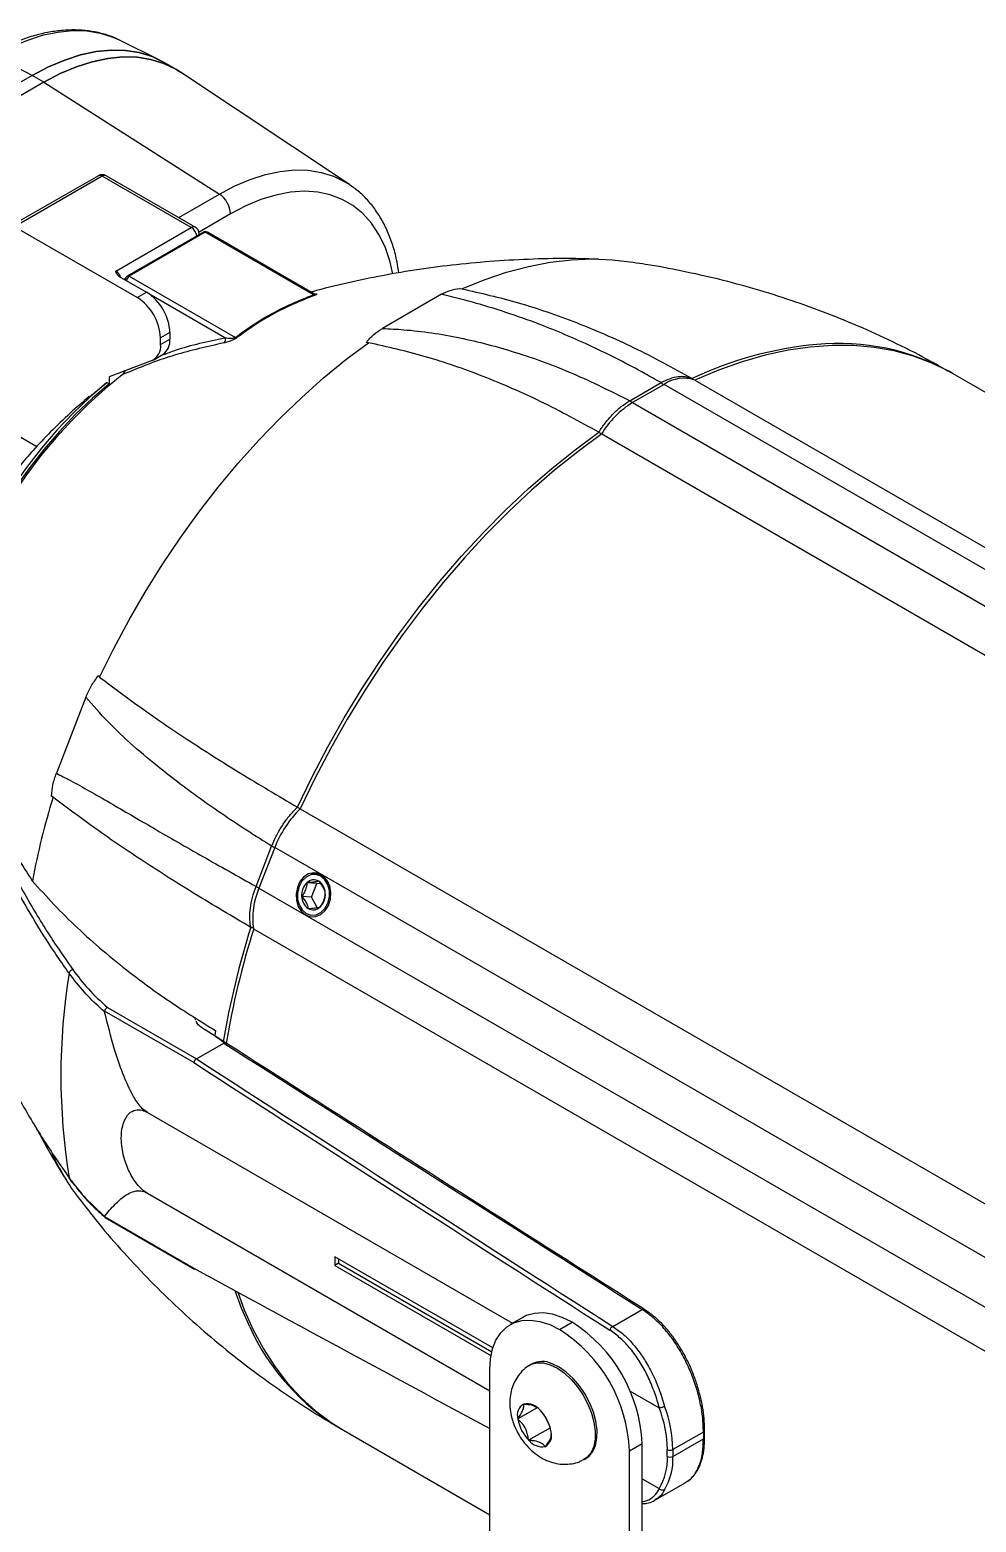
# Model space of a CAD drawing. Extents: x 6 to 132, y 2 to 97.
# Drawn here: x 10.72 to 19.5, y 75.95 to 89.81 of the extents above; entities that cross this region are included whole.
import ezdxf

# ---------------------------------------------------------------- set-up
doc = ezdxf.new("R2010")
doc.units = 0
doc.header["$MEASUREMENT"] = 0
doc.layers.add('OBJECT', color=7, linetype='CONTINUOUS')

msp = doc.modelspace()

# ---------------------------------------------------------------- linework, layer by layer
at = {"layer": 'OBJECT'}
for p, q in [((11.556, 89.708), (11.551, 89.71)), ((11.919, 89.528), (11.556, 89.708)), ((10.741, 89.382), (10.39, 89.563)), ((12.074, 89.441), (11.965, 89.503)), ((13.685, 88.369), (12.118, 89.413)), ((10.741, 89.382), (7.71, 87.632)), ((10.849, 89.319), (7.818, 87.57)), ((10.849, 89.319), (10.741, 89.382)), ((10.849, 89.319), (12.478, 88.28)), ((11.354, 88.451), (10.555, 87.99)), ((11.39, 88.447), (10.576, 87.977)), ((12.217, 87.97), (11.39, 88.447)), ((12.254, 87.973), (11.427, 88.451)), ((13.685, 88.369), (13.694, 88.363)), ((12.101, 88.062), (12.478, 88.28)), ((12.581, 88.096), (12.289, 87.927)), ((11.715, 87.32), (10.576, 87.977)), ((11.516, 87.565), (12.217, 87.97)), ((12.329, 87.926), (11.623, 87.519)), ((12.347, 87.925), (11.641, 87.517)), ((12.291, 87.91), (12.29, 87.904)), ((12.291, 87.904), (12.291, 87.91)), ((13.352, 87.345), (12.347, 87.925)), ((13.355, 87.355), (12.366, 87.926)), ((11.548, 87.516), (11.802, 87.37)), ((11.606, 87.497), (11.594, 87.49)), ((11.605, 87.487), (11.605, 87.483)), ((11.641, 87.517), (12.626, 86.949)), ((11.715, 87.32), (11.802, 87.37)), ((12.53, 86.944), (11.845, 87.34)), ((14.54, 87.35), (13.991, 87.032)), ((14.709, 87.403), (14.729, 87.4)), ((12.018, 86.995), (11.932, 86.945)), ((11.932, 86.883), (11.932, 86.945)), ((11.932, 86.883), (12.018, 86.933)), ((12.018, 86.995), (12.018, 86.933)), ((13.863, 86.9), (13.843, 86.903)), ((13.843, 86.903), (13.843, 86.901)), ((11.868, 86.742), (11.955, 86.792)), ((13.863, 86.9), (13.843, 86.901)), ((11.853, 86.735), (11.455, 86.583)), ((11.273, 86.396), (11.433, 86.531)), ((11.433, 86.531), (11.455, 86.519)), ((11.455, 86.583), (11.455, 86.519)), ((16.289, 86.361), (16.579, 86.529)), ((16.607, 86.513), (16.314, 86.343)), ((35.659, 75.514), (16.607, 86.513)), ((16.868, 86.568), (16.868, 86.568)), ((16.894, 86.553), (35.945, 75.555)), ((38.344, 75.612), (19.292, 86.611)), ((16.314, 86.343), (35.366, 75.345)), ((10.633, 86.022), (10.782, 85.935)), ((16.002, 86.068), (16.002, 86.068)), ((16.028, 86.053), (35.079, 75.055)), ((11.352, 83.805), (11.366, 83.794)), ((11.354, 83.805), (11.352, 83.805)), ((11.354, 83.805), (11.366, 83.794)), ((11.239, 83.609), (10.964, 82.901)), ((10.933, 82.678), (10.919, 82.689)), ((13.203, 82.586), (13.203, 82.586)), ((13.229, 82.571), (32.28, 71.573)), ((12.818, 81.85), (12.963, 82.224)), ((12.992, 82.211), (12.845, 81.833)), ((32.043, 71.213), (12.992, 82.211)), ((12.845, 81.833), (31.897, 70.835)), ((13.383, 81.876), (13.291, 81.884)), ((13.334, 81.749), (13.383, 81.876)), ((13.383, 81.876), (13.416, 81.88)), ((13.334, 81.749), (13.242, 81.758)), ((13.385, 81.654), (13.334, 81.749)), ((12.77, 81.47), (12.77, 81.47)), ((12.796, 81.455), (31.847, 70.457)), ((12.24, 80.214), (11.411, 80.692)), ((11.438, 80.725), (12.265, 80.248)), ((12.253, 80.632), (12.253, 80.607)), ((12.265, 80.248), (12.519, 80.394)), ((12.443, 80.511), (12.435, 80.464)), ((12.265, 80.248), (12.265, 80.248)), ((11.809, 79.75), (15.2, 77.793)), ((11.809, 79), (14.988, 77.165)), ((11.411, 78.783), (12.24, 78.304)), ((11.418, 78.775), (12.246, 78.296)), ((15.017, 77.564), (13.55, 78.41)), ((13.55, 78.41), (13.55, 78.33)), ((13.584, 78.35), (13.55, 78.33)), ((13.55, 78.33), (14.999, 77.494)), ((13.584, 78.39), (13.584, 78.35)), ((13.584, 78.35), (15.007, 77.529)), ((16.131, 77.764), (16.404, 77.922)), ((16.423, 77.923), (16.422, 77.923)), ((15.294, 77.847), (15.178, 77.78)), ((15.637, 77.734), (15.754, 77.802)), ((14.988, 73.072), (14.988, 77.359)), ((15.375, 77.413), (15.358, 77.404)), ((16.291, 77.163), (16.562, 77.007)), ((15.43, 77.009), (15.249, 76.905)), ((15.303, 77.044), (15.302, 77.042)), ((15.305, 77.043), (15.303, 77.044)), ((15.458, 76.985), (15.456, 76.985)), ((15.459, 76.982), (15.458, 76.985)), ((15.491, 76.945), (15.547, 76.835)), ((13.629, 76.8), (14.988, 76.015)), ((15.249, 76.906), (15.249, 76.905)), ((15.249, 76.905), (15.25, 76.902)), ((15.551, 76.823), (15.349, 76.707)), ((15.559, 76.787), (15.558, 76.789)), ((15.558, 76.785), (15.559, 76.787)), ((16.983, 76.735), (16.983, 76.798)), ((15.348, 76.709), (15.349, 76.707)), ((15.349, 76.707), (15.351, 76.706)), ((15.502, 76.648), (15.504, 76.648)), ((15.504, 76.648), (15.505, 76.649)), ((16.287, 76.609), (16.403, 76.677)), ((16.403, 68.63), (16.403, 76.677)), ((16.972, 76.783), (16.689, 76.619)), ((16.689, 76.556), (16.972, 76.72)), ((16.983, 76.735), (16.983, 76.736)), ((15.864, 76.527), (15.881, 76.537)), ((16.287, 68.563), (16.287, 76.609)), ((16.637, 76.556), (16.637, 76.619)), ((16.689, 76.619), (16.689, 76.556)), ((16.403, 76.348), (16.562, 76.257)), ((16.522, 76.149), (16.809, 76.315))]:
    msp.add_line(p, q, dxfattribs=at)
at = {"layer": 'OBJECT', "flags": 128}
for points in [[(11.551, 89.71), (11.491, 89.736), (11.373, 89.773), (11.247, 89.793), (11.114, 89.796), (10.976, 89.782), (10.833, 89.752), (10.687, 89.705), (10.539, 89.642), (10.39, 89.563)], [(11.965, 89.503), (11.854, 89.557), (11.734, 89.594), (11.607, 89.614), (11.473, 89.617), (11.333, 89.603), (11.189, 89.572), (11.042, 89.525), (10.892, 89.461), (10.741, 89.382)], [(10.741, 89.382), (10.892, 89.461), (11.042, 89.525), (11.189, 89.572), (11.333, 89.603), (11.473, 89.617), (11.607, 89.614), (11.734, 89.594), (11.854, 89.557), (11.965, 89.503)], [(12.118, 89.413), (12.074, 89.44), (11.962, 89.494), (11.842, 89.531), (11.715, 89.551), (11.581, 89.554), (11.441, 89.541), (11.297, 89.51), (11.15, 89.463), (11, 89.399), (10.849, 89.319)], [(10.849, 89.319), (11, 89.399), (11.15, 89.463), (11.297, 89.51), (11.441, 89.541), (11.581, 89.554), (11.715, 89.551), (11.842, 89.531), (11.962, 89.494), (12.074, 89.44), (12.118, 89.413)], [(12.478, 88.28), (12.622, 88.356), (12.764, 88.416), (12.905, 88.461), (13.042, 88.491), (13.174, 88.504), (13.302, 88.501), (13.423, 88.481), (13.537, 88.446), (13.643, 88.395), (13.685, 88.369)], [(14.089, 87.541), (14.061, 87.66), (14.016, 87.789), (13.958, 87.906), (13.889, 88.01), (13.809, 88.099), (13.718, 88.173), (13.617, 88.231), (13.508, 88.272), (13.391, 88.297), (13.267, 88.306), (13.137, 88.297), (13.002, 88.271), (12.864, 88.229), (12.723, 88.17), (12.581, 88.096)], [(14.729, 87.4), (14.938, 87.484), (15.145, 87.554), (15.349, 87.609), (15.55, 87.647), (15.747, 87.67), (15.939, 87.678), (16.125, 87.669), (16.209, 87.66)], [(11.605, 87.483), (11.605, 87.483), (11.605, 87.487)], [(11.366, 83.794), (11.498, 84.061), (11.639, 84.325), (11.789, 84.584), (11.947, 84.838), (12.113, 85.085), (12.286, 85.325), (12.467, 85.557), (12.653, 85.781), (12.845, 85.995), (13.041, 86.199), (13.242, 86.392), (13.446, 86.573), (13.653, 86.743), (13.863, 86.9)], [(19.292, 86.611), (19.257, 86.631), (19.094, 86.71), (18.923, 86.774), (18.744, 86.823), (18.558, 86.856), (18.366, 86.873), (18.169, 86.874), (17.965, 86.86), (17.758, 86.83), (17.546, 86.784), (17.331, 86.722), (17.113, 86.645), (16.894, 86.553)], [(11.433, 86.531), (11.275, 86.395), (11.121, 86.247), (10.97, 86.088), (10.825, 85.919), (10.686, 85.742), (10.554, 85.556), (10.429, 85.363), (10.312, 85.165), (10.205, 84.961), (10.107, 84.755), (10.019, 84.546), (9.942, 84.336), (9.876, 84.126), (9.821, 83.917), (9.779, 83.711), (9.748, 83.509), (9.729, 83.311), (9.723, 83.12), (9.729, 82.936), (9.748, 82.76), (9.779, 82.593), (9.795, 82.526)], [(11.455, 86.519), (11.297, 86.382), (11.143, 86.235), (10.992, 86.076), (10.847, 85.907), (10.708, 85.729), (10.575, 85.543), (10.451, 85.351), (10.334, 85.152), (10.227, 84.949), (10.129, 84.742), (10.041, 84.533), (9.964, 84.323), (9.898, 84.113), (9.843, 83.905), (9.8, 83.699), (9.77, 83.496), (9.751, 83.299), (9.745, 83.107), (9.751, 82.923), (9.764, 82.789)], [(11.575, 86.601), (11.417, 86.473), (11.262, 86.333), (11.11, 86.182), (10.963, 86.021), (10.821, 85.851), (10.686, 85.672), (10.557, 85.486), (10.435, 85.294), (10.322, 85.096), (10.217, 84.894), (10.122, 84.689), (10.037, 84.481), (9.962, 84.273), (9.898, 84.065), (9.845, 83.859), (9.804, 83.655), (9.774, 83.455), (9.756, 83.26), (9.75, 83.07), (9.756, 82.888), (9.764, 82.795)], [(13.203, 82.586), (13.339, 82.867), (13.484, 83.145), (13.638, 83.417), (13.801, 83.685), (13.973, 83.947), (14.151, 84.202), (14.337, 84.449), (14.529, 84.688), (14.727, 84.918), (14.93, 85.138), (15.137, 85.347), (15.349, 85.545), (15.564, 85.732), (15.782, 85.906), (16.002, 86.068)], [(16.028, 86.053), (15.808, 85.891), (15.59, 85.717), (15.375, 85.53), (15.164, 85.332), (14.956, 85.123), (14.753, 84.903), (14.555, 84.673), (14.363, 84.434), (14.177, 84.187), (13.999, 83.932), (13.828, 83.67), (13.665, 83.402), (13.51, 83.129), (13.365, 82.852), (13.229, 82.571)], [(13.279, 81.585), (13.325, 81.569), (13.373, 81.57), (13.42, 81.59), (13.46, 81.626), (13.491, 81.674), (13.509, 81.732), (13.513, 81.793), (13.503, 81.852), (13.48, 81.904), (13.445, 81.944), (13.402, 81.969), (13.354, 81.976), (13.306, 81.966), (13.262, 81.938), (13.226, 81.895), (13.202, 81.841), (13.19, 81.781), (13.193, 81.721), (13.21, 81.665), (13.24, 81.618), (13.279, 81.585)], [(13.485, 81.695), (13.5, 81.752), (13.499, 81.811), (13.484, 81.866), (13.457, 81.912), (13.419, 81.944), (13.374, 81.96), (13.327, 81.957), (13.283, 81.936), (13.245, 81.899), (13.218, 81.849), (13.204, 81.792), (13.204, 81.733), (13.219, 81.678), (13.247, 81.632), (13.285, 81.599), (13.329, 81.584), (13.376, 81.587), (13.421, 81.608), (13.458, 81.645), (13.485, 81.695)], [(11.086, 79.136), (11.084, 79.139), (11.082, 79.144)], [(12.76, 77.76), (12.683, 77.934), (12.624, 78.095)], [(12.65, 78.082), (12.709, 77.919), (12.792, 77.731), (12.887, 77.554), (12.992, 77.39), (13.108, 77.24), (13.234, 77.102), (13.37, 76.979), (13.515, 76.871), (13.629, 76.8)], [(14.988, 77.359), (14.994, 77.462), (15.014, 77.555), (15.046, 77.637), (15.091, 77.705), (15.146, 77.759), (15.212, 77.797), (15.286, 77.818), (15.367, 77.822), (15.454, 77.81), (15.545, 77.78), (15.637, 77.734)], [(15.754, 77.802), (15.661, 77.847), (15.571, 77.877), (15.484, 77.89), (15.403, 77.885), (15.328, 77.864), (15.294, 77.847)], [(15.347, 77.397), (15.374, 77.412), (15.427, 77.426), (15.486, 77.425), (15.55, 77.408), (15.616, 77.375), (15.682, 77.329), (15.745, 77.271), (15.804, 77.202), (15.856, 77.125), (15.9, 77.043), (15.934, 76.958), (15.956, 76.873), (15.968, 76.791), (15.967, 76.715), (15.954, 76.648), (15.929, 76.592), (15.893, 76.548), (15.852, 76.52)], [(15.881, 76.537), (15.91, 76.558), (15.946, 76.602), (15.971, 76.658), (15.984, 76.725), (15.985, 76.801), (15.973, 76.883), (15.951, 76.967), (15.917, 77.052), (15.873, 77.135), (15.821, 77.212), (15.762, 77.281), (15.699, 77.339), (15.633, 77.385), (15.567, 77.417)]]:
    msp.add_lwpolyline(points, dxfattribs=at)
at = {"layer": 'OBJECT'}
for centre, radius, start, end in [((11.39, 88.387), 0.0735, 60.0027, 119.9973), ((11.369, 88.417), 0.037, 54.3839, 114.3055), ((11.412, 88.417), 0.037, 65.694, 125.6163), ((12.344, 88.085), 0.237, 2.7342, 55.5333), ((12.239, 87.94), 0.037, 65.694, 125.6163), ((12.155, 87.873), 0.115, 9.2395, 57.0688), ((12.217, 87.91), 0.0735, 0, 60.0027), ((12.347, 87.895), 0.0367, 60.0027, 119.9973), ((12.336, 87.91), 0.0185, 54.3826, 114.3077), ((12.358, 87.91), 0.0185, 65.6916, 125.6178), ((11.455, 87.47), 0.113, 20.2629, 57.3292), ((11.641, 87.487), 0.0367, 119.9973, 180), ((11.673, 87.469), 0.0574, 122.8843, 171.9688), ((11.631, 87.502), 0.0185, 54.3826, 114.3077), ((11.461, 86.923), 0.471, 2.6055, 57.3945), ((11.548, 86.973), 0.471, 2.6055, 57.3945), ((13.363, 87.355), 0.0153, 223.2439, 269.592), ((11.868, 86.916), 0.151, 305.0526, 6.2596), ((12.495, 86.927), 0.0394, 311.9678, 26.0597), ((12.637, 86.973), 0.0264, 245.08, 281.3801), ((11.787, 86.865), 0.146, 297.1111, 6.9584), ((18.342, 83.436), 3.462, 95.2434, 115.2015), ((18.235, 84.776), 2.117, 60.5652, 95.6944), ((16.551, 86.482), 0.0542, 27.9137, 58.5226), ((16.79, 86.248), 0.322, 71.2954, 124.737), ((16.261, 86.315), 0.0542, 27.881, 58.522), ((16.769, 85.608), 0.865, 121.7579, 149.0243), ((17.837, 80.558), 7.222, 162.9251, 169.2628), ((13.947, 81.842), 1.024, 134.5318, 158.8659), ((13.039, 82.358), 0.154, 240.4432, 252.1628), ((13.361, 81.84), 0.125, 47.9331, 104.191), ((13.494, 81.556), 0.706, 156.8882, 188.1837), ((12.894, 81.984), 0.154, 240.4445, 252.1612), ((13.402, 81.768), 0.161, 133.7366, 183.8521), ((13.355, 81.818), 0.0926, 60.6481, 134.0971), ((13.326, 81.786), 0.135, 0.0825, 56.5085), ((13.301, 81.775), 0.161, 313.7368, 3.852), ((13.377, 81.758), 0.135, 180.0827, 236.5085), ((13.348, 81.726), 0.0926, 240.6479, 314.0971), ((20.214, 79.123), 7.806, 162.4955, 170.5362), ((20.241, 79.108), 7.806, 162.4956, 170.5274), ((16.957, 80.094), 5.951, 170.8135, 189.1865), ((11.126, 81.034), 0.0447, 102.7954, 166.1023), ((12.962, 80.301), 2.241, 204.5377, 217.245), ((16.414, 77.907), 0.018, 63.8407, 126.4618), ((14.703, 78.646), 2.136, 204.5002, 239.2785), ((14.998, 76.616), 1.406, 2.4871, 57.5129), ((16.162, 77.714), 0.0597, 122.0679, 166.1198), ((14.882, 76.548), 1.406, 2.4873, 57.5127), ((15.475, 77.22), 0.218, 64.9473, 117.3902), ((15.364, 76.939), 0.12, 121.0452, 196.135), ((15.333, 76.888), 0.157, 38.2418, 100.2286), ((15.201, 76.73), 0.361, 9.4916, 44.4179), ((15.504, 76.599), 1.134, 1.0229, 21.0581), ((15.51, 76.599), 1.179, 1.0134, 20.9482), ((15.606, 76.962), 0.361, 189.4914, 224.4181), ((15.443, 76.752), 0.12, 301.0452, 16.135), ((16.965, 76.799), 0.0178, 293.1486, 356.1343), ((15.475, 76.803), 0.157, 218.2418, 280.2285), ((22.343, 76.751), 5.37, 179.6638, 180.3362), ((16.965, 76.736), 0.0178, 293.2103, 356.2618), ((16.085, 76.536), 0.553, 329.6305, 2.0975), ((16.112, 76.536), 0.578, 329.8524, 2.0696), ((16.663, 76.67), 0.0565, 242.6093, 297.3907), ((16.663, 76.607), 0.0565, 242.6093, 297.3907)]:
    msp.add_arc(centre, radius, start, end, dxfattribs=at)
for centre, major_axis, ratio, start_param, end_param in [((35.525, 70.726), (93.942, -58.794), 0.037104, 4.48826, 4.530687), ((33.761, 69.679), (59.938, -37.541), 0.037478, 4.368702, 4.436928), ((33.762, 69.708), (59.937, -37.512), 0.037104, 4.368873, 4.437109), ((33.761, 69.679), (59.943, -31.534), 0.037465, 4.364939, 4.413612)]:
    msp.add_ellipse(centre, major_axis=major_axis, ratio=ratio, start_param=start_param, end_param=end_param, dxfattribs=at)
for points, knots in [([(11.55, 89.71), (11.548, 89.711), (11.513, 89.731), (11.437, 89.758), (11.323, 89.789), (11.202, 89.804), (11.077, 89.806), (10.947, 89.794), (10.814, 89.768), (10.677, 89.728), (10.539, 89.673), (10.424, 89.618), (10.356, 89.579), (10.333, 89.567)], [0, 0, 0, 0, 0.004698, 0.107034, 0.2095, 0.312525, 0.416407, 0.521268, 0.627059, 0.733609, 0.840699, 0.948118, 1, 1, 1, 1]), ([(14.144, 87.548), (14.139, 87.583), (14.127, 87.667), (14.094, 87.79), (14.048, 87.919), (13.99, 88.037), (13.922, 88.144), (13.844, 88.238), (13.768, 88.311), (13.714, 88.347), (13.694, 88.361)], [0, 0, 0, 0, 0.098866, 0.237745, 0.376048, 0.513365, 0.64929, 0.783541, 0.916087, 1, 1, 1, 1]), ([(15.997, 87.675), (15.917, 87.678), (15.715, 87.684), (15.394, 87.678), (15.034, 87.659), (14.681, 87.627), (14.334, 87.582), (13.994, 87.525), (13.664, 87.455), (13.443, 87.403), (13.333, 87.371), (13.329, 87.37)], [0, 0, 0, 0, 0.087808, 0.22136, 0.353803, 0.485028, 0.614911, 0.743316, 0.87009, 0.995068, 1, 1, 1, 1]), ([(19.258, 86.628), (19.202, 86.66), (19.043, 86.752), (18.773, 86.889), (18.45, 87.039), (18.122, 87.173), (17.789, 87.294), (17.454, 87.4), (17.115, 87.491), (16.775, 87.567), (16.473, 87.624), (16.283, 87.649), (16.207, 87.658)], [0, 0, 0, 0, 0.059484, 0.169583, 0.279344, 0.38874, 0.497744, 0.606327, 0.714457, 0.822101, 0.92922, 1, 1, 1, 1]), ([(11.548, 87.516), (11.543, 87.52), (11.526, 87.533), (11.52, 87.551), (11.516, 87.563), (11.516, 87.565), (11.516, 87.565)], [0, 0, 0, 0, 0.283117, 0.90121, 0.995869, 1, 1, 1, 1]), ([(12.626, 86.949), (12.678, 86.987), (12.781, 87.065), (12.958, 87.169), (13.147, 87.264), (13.283, 87.318), (13.352, 87.345)], [0, 0, 0, 0, 0.25249, 0.507165, 0.752593, 1, 1, 1, 1]), ([(13.363, 87.34), (13.295, 87.313), (13.16, 87.26), (13.002, 87.18), (12.823, 87.079), (12.718, 87.003), (12.642, 86.947)], [0, 0, 0, 0, 0.245476, 0.49291, 0.630164, 1, 1, 1, 1]), ([(13.351, 87.349), (13.363, 87.351), (13.379, 87.354), (13.385, 87.352), (13.384, 87.35), (13.378, 87.346), (13.37, 87.343), (13.364, 87.34), (13.363, 87.34)], [0, 0, 0, 0, 0.4427579, 0.599435, 0.7569633, 0.8602195, 0.964061, 1, 1, 1, 1]), ([(13.355, 87.355), (13.355, 87.355), (13.358, 87.354), (13.36, 87.351), (13.36, 87.349), (13.359, 87.348), (13.357, 87.346), (13.355, 87.345), (13.353, 87.345), (13.352, 87.345)], [0, 0, 0, 0, 0.0933718, 0.506467, 0.6436374, 0.7321647, 0.837364, 0.9302777, 1, 1, 1, 1]), ([(13.368, 87.351), (13.368, 87.351), (13.369, 87.351), (13.367, 87.351), (13.364, 87.352), (13.359, 87.353), (13.356, 87.355), (13.355, 87.356)], [0, 0, 0, 0, 0.0458081, 0.3454657, 0.5887307, 0.8735024, 1, 1, 1, 1]), ([(14.54, 87.35), (14.567, 87.363), (14.622, 87.392), (14.679, 87.399), (14.709, 87.403)], [0, 0, 0, 0, 0.49156, 1, 1, 1, 1]), ([(16.579, 86.529), (16.53, 86.556), (16.314, 86.679), (15.936, 86.87), (15.504, 87.055), (15.135, 87.185), (14.825, 87.279), (14.635, 87.326), (14.54, 87.35)], [0, 0, 0, 0, 0.0672975, 0.2970487, 0.5267956, 0.6845076, 0.8423459, 1, 1, 1, 1]), ([(14.729, 87.4), (14.903, 87.361), (15.252, 87.282), (15.788, 87.095), (16.327, 86.864), (16.687, 86.667), (16.868, 86.568)], [0, 0, 0, 0, 0.2511, 0.5038, 0.751137, 1, 1, 1, 1]), ([(11.96, 86.789), (11.996, 86.803), (12.178, 86.873), (12.373, 86.913), (12.53, 86.944)], [0, 0, 0, 0, 0.201304, 1, 1, 1, 1]), ([(12.642, 86.947), (12.639, 86.944), (12.632, 86.939), (12.616, 86.931), (12.595, 86.92), (12.562, 86.908), (12.537, 86.901), (12.523, 86.898), (12.521, 86.898)], [0, 0, 0, 0, 0.098288, 0.196286, 0.331362, 0.552753, 0.936908, 1, 1, 1, 1]), ([(12.626, 86.949), (12.625, 86.948), (12.624, 86.947), (12.62, 86.945), (12.616, 86.943), (12.609, 86.941), (12.594, 86.939), (12.568, 86.939), (12.546, 86.941), (12.532, 86.944), (12.53, 86.944)], [0, 0, 0, 0, 0.034811, 0.065825, 0.103679, 0.139411, 0.261341, 0.49243, 0.927308, 1, 1, 1, 1]), ([(13.843, 86.903), (13.865, 86.929), (13.91, 86.98), (13.964, 87.015), (13.991, 87.032)], [0, 0, 0, 0, 0.491563, 1, 1, 1, 1]), ([(13.991, 87.032), (14.057, 87.029), (14.299, 87.017), (14.711, 86.954), (15.233, 86.817), (15.76, 86.625), (16.113, 86.449), (16.289, 86.361)], [0, 0, 0, 0, 0.085075, 0.310548, 0.536056, 0.768026, 1, 1, 1, 1]), ([(12.521, 86.898), (12.366, 86.863), (12.141, 86.813), (11.828, 86.708), (11.669, 86.64), (11.575, 86.601)], [0, 0, 0, 0, 0.471388, 0.689369, 1, 1, 1, 1]), ([(16.002, 86.068), (15.822, 86.166), (15.462, 86.363), (14.924, 86.595), (14.388, 86.782), (14.038, 86.86), (13.863, 86.9)], [0, 0, 0, 0, 0.247337, 0.4962, 0.7473, 1, 1, 1, 1]), ([(11.597, 86.637), (11.597, 86.636), (11.595, 86.63), (11.589, 86.619), (11.582, 86.608), (11.576, 86.602), (11.572, 86.598), (11.571, 86.598), (11.57, 86.597)], [0, 0, 0, 0, 0.076544, 0.3979, 0.61224, 0.761868, 0.882253, 1, 1, 1, 1]), ([(11.575, 86.601), (11.577, 86.602), (11.58, 86.605), (11.586, 86.611), (11.594, 86.62), (11.602, 86.632), (11.605, 86.639), (11.606, 86.641)], [0, 0, 0, 0, 0.140809, 0.210011, 0.448457, 0.836796, 1, 1, 1, 1]), ([(16.579, 86.529), (16.606, 86.542), (16.661, 86.57), (16.728, 86.586), (16.8, 86.59), (16.84, 86.577), (16.868, 86.568)], [0, 0, 0, 0, 0.255303, 0.519951, 0.668305, 1, 1, 1, 1]), ([(16.868, 86.568), (16.87, 86.566), (16.874, 86.564), (16.876, 86.56), (16.876, 86.56)], [0, 0, 0, 0, 0.842333, 1, 1, 1, 1]), ([(11.269, 86.4), (11.21, 86.349), (11.087, 86.244), (10.913, 86.076), (10.758, 85.912), (10.631, 85.764), (10.532, 85.639), (10.451, 85.528), (10.381, 85.423), (10.316, 85.319), (10.255, 85.214), (10.199, 85.107), (10.143, 84.992), (10.087, 84.866), (10.028, 84.718), (9.965, 84.538), (9.899, 84.315), (9.837, 84.062), (9.786, 83.788), (9.756, 83.595), (9.746, 83.49), (9.745, 83.479)], [0, 0, 0, 0, 0.071301, 0.148358, 0.221183, 0.277588, 0.322972, 0.360947, 0.394235, 0.427692, 0.459479, 0.491807, 0.526093, 0.564572, 0.609886, 0.665439, 0.735368, 0.822136, 0.905035, 0.989365, 1, 1, 1, 1]), ([(16.002, 86.068), (16.004, 86.073), (16.025, 86.106), (16.068, 86.166), (16.135, 86.242), (16.21, 86.31), (16.262, 86.344), (16.289, 86.361)], [0, 0, 0, 0, 0.035982, 0.26462, 0.499883, 0.745783, 1, 1, 1, 1]), ([(16.002, 86.068), (16.004, 86.066), (16.01, 86.062), (16.018, 86.056), (16.022, 86.052), (16.024, 86.05)], [0, 0, 0, 0, 0.398585, 0.79689, 1, 1, 1, 1]), ([(11.239, 83.609), (11.254, 83.643), (11.283, 83.712), (11.329, 83.774), (11.352, 83.805)], [0, 0, 0, 0, 0.49156, 1, 1, 1, 1]), ([(11.366, 83.794), (11.492, 83.699), (11.744, 83.51), (12.183, 83.211), (12.665, 82.903), (13.023, 82.692), (13.203, 82.586)], [0, 0, 0, 0, 0.246859, 0.493718, 0.746859, 1, 1, 1, 1]), ([(12.963, 82.224), (12.915, 82.254), (12.703, 82.387), (12.349, 82.624), (11.973, 82.906), (11.674, 83.156), (11.438, 83.376), (11.305, 83.532), (11.239, 83.609)], [0, 0, 0, 0, 0.067297, 0.297049, 0.526796, 0.684508, 0.842346, 1, 1, 1, 1]), ([(10.919, 82.689), (10.922, 82.724), (10.928, 82.795), (10.952, 82.865), (10.964, 82.901)], [0, 0, 0, 0, 0.491563, 1, 1, 1, 1]), ([(10.964, 82.901), (11.007, 82.879), (11.164, 82.799), (11.456, 82.631), (11.866, 82.391), (12.317, 82.131), (12.651, 81.944), (12.818, 81.85)], [0, 0, 0, 0, 0.085075, 0.310548, 0.536056, 0.768026, 1, 1, 1, 1]), ([(10.328, 82.617), (10.376, 82.52), (10.495, 82.279), (10.649, 82.044), (10.741, 81.903)], [0, 0, 0, 0, 0.401285, 1, 1, 1, 1]), ([(12.77, 81.47), (12.595, 81.573), (12.245, 81.78), (11.766, 82.085), (11.321, 82.386), (11.062, 82.581), (10.933, 82.678)], [0, 0, 0, 0, 0.24686, 0.49372, 0.74686, 1, 1, 1, 1]), ([(11.082, 81.044), (11.073, 81.057), (11.027, 81.123), (10.909, 81.294), (10.741, 81.56), (10.562, 81.878), (10.403, 82.193), (10.315, 82.403), (10.271, 82.507)], [0, 0, 0, 0, 0.027601, 0.138011, 0.358994, 0.579976, 0.789989, 1, 1, 1, 1]), ([(10.304, 82.541), (10.357, 82.417), (10.462, 82.169), (10.654, 81.801), (10.869, 81.436), (11.033, 81.197), (11.116, 81.077)], [0, 0, 0, 0, 0.249189, 0.498378, 0.749189, 1, 1, 1, 1]), ([(12.963, 82.224), (12.976, 82.255), (13.003, 82.317), (13.055, 82.407), (13.114, 82.491), (13.165, 82.55), (13.196, 82.579), (13.203, 82.586)], [0, 0, 0, 0, 0.228634, 0.463902, 0.692531, 0.927787, 1, 1, 1, 1]), ([(13.203, 82.586), (13.206, 82.585), (13.212, 82.581), (13.221, 82.575), (13.225, 82.571), (13.227, 82.57)], [0, 0, 0, 0, 0.386075, 0.771881, 1, 1, 1, 1]), ([(13.397, 81.971), (13.395, 81.972), (13.373, 81.977), (13.351, 81.969), (13.33, 81.961)], [0, 0, 0, 0, 0.089338, 1, 1, 1, 1]), ([(13.475, 81.906), (13.46, 81.922), (13.433, 81.95), (13.381, 81.968), (13.347, 81.964), (13.33, 81.961)], [0, 0, 0, 0, 0.374207, 0.681838, 1, 1, 1, 1]), ([(13.445, 81.933), (13.458, 81.921), (13.483, 81.899), (13.496, 81.865), (13.502, 81.85)], [0, 0, 0, 0, 0.549107, 1, 1, 1, 1]), ([(10.741, 81.903), (10.807, 81.829), (10.938, 81.681), (11.157, 81.465), (11.392, 81.254), (11.679, 81.022), (12.023, 80.77), (12.303, 80.597), (12.443, 80.511)], [0, 0, 0, 0, 0.145761, 0.291523, 0.4385, 0.585476, 0.79231, 1, 1, 1, 1]), ([(12.77, 81.47), (12.769, 81.474), (12.764, 81.503), (12.759, 81.561), (12.764, 81.65), (12.783, 81.748), (12.806, 81.816), (12.818, 81.85)], [0, 0, 0, 0, 0.035982, 0.264619, 0.499883, 0.745783, 1, 1, 1, 1]), ([(13.291, 81.884), (13.29, 81.877), (13.289, 81.856), (13.279, 81.818), (13.26, 81.783), (13.246, 81.764), (13.242, 81.758)], [0, 0, 0, 0, 0.180943, 0.506293, 0.843976, 1, 1, 1, 1]), ([(13.401, 81.899), (13.39, 81.896), (13.372, 81.892), (13.329, 81.887), (13.303, 81.885), (13.291, 81.884)], [0, 0, 0, 0, 0.439126, 0.751373, 1, 1, 1, 1]), ([(13.461, 81.786), (13.458, 81.802), (13.452, 81.829), (13.426, 81.869), (13.409, 81.89), (13.401, 81.899)], [0, 0, 0, 0, 0.439125, 0.751374, 1, 1, 1, 1]), ([(13.412, 81.659), (13.417, 81.665), (13.43, 81.684), (13.45, 81.72), (13.459, 81.758), (13.461, 81.779), (13.461, 81.786)], [0, 0, 0, 0, 0.156024, 0.493707, 0.819057, 1, 1, 1, 1]), ([(13.242, 81.758), (13.256, 81.741), (13.279, 81.713), (13.297, 81.673), (13.301, 81.654), (13.302, 81.645)], [0, 0, 0, 0, 0.439126, 0.7513747, 1, 1, 1, 1]), ([(13.302, 81.645), (13.323, 81.647), (13.359, 81.649), (13.394, 81.655), (13.407, 81.658), (13.412, 81.659)], [0, 0, 0, 0, 0.439125, 0.751374, 1, 1, 1, 1]), ([(12.796, 81.464), (12.794, 81.464), (12.789, 81.464), (12.779, 81.466), (12.773, 81.469), (12.77, 81.47)], [0, 0, 0, 0, 0.165068, 0.582389, 1, 1, 1, 1]), ([(11.411, 80.686), (11.397, 80.698), (11.331, 80.757), (11.213, 80.875), (11.128, 80.985), (11.082, 81.044)], [0, 0, 0, 0, 0.104523, 0.52294, 1, 1, 1, 1]), ([(11.116, 81.077), (11.162, 81.017), (11.255, 80.895), (11.377, 80.782), (11.438, 80.725)], [0, 0, 0, 0, 0.4976823, 1, 1, 1, 1]), ([(11.411, 80.692), (11.411, 80.691), (11.41, 80.689), (11.411, 80.687), (11.411, 80.686)], [0, 0, 0, 0, 0.514657, 1, 1, 1, 1]), ([(11.438, 80.725), (11.438, 80.725), (11.435, 80.724), (11.43, 80.721), (11.422, 80.714), (11.415, 80.703), (11.412, 80.696), (11.411, 80.692)], [0, 0, 0, 0, 0.012955, 0.190783, 0.461144, 0.730556, 1, 1, 1, 1]), ([(11.809, 79.75), (11.789, 79.765), (11.74, 79.802), (11.66, 79.93), (11.578, 80.111), (11.49, 80.376), (11.441, 80.569), (11.411, 80.686)], [0, 0, 0, 0, 0.081848, 0.202357, 0.427499, 0.653759, 1, 1, 1, 1]), ([(10.271, 80.606), (10.282, 80.577), (10.339, 80.439), (10.452, 80.191), (10.629, 79.852), (10.836, 79.502), (11, 79.263), (11.082, 79.144)], [0, 0, 0, 0, 0.0572655, 0.2780956, 0.4992061, 0.7494033, 1, 1, 1, 1]), ([(12.308, 80.542), (12.298, 80.55), (12.277, 80.567), (12.264, 80.588), (12.266, 80.599), (12.266, 80.599)], [0, 0, 0, 0, 0.495542, 0.991862, 1, 1, 1, 1]), ([(12.284, 80.563), (12.279, 80.569), (12.272, 80.577), (12.272, 80.584), (12.272, 80.585)], [0, 0, 0, 0, 0.751485, 1, 1, 1, 1]), ([(12.519, 80.394), (12.519, 80.395), (12.519, 80.395), (12.519, 80.395), (12.519, 80.397), (12.515, 80.402), (12.492, 80.421), (12.423, 80.469), (12.355, 80.512), (12.308, 80.542)], [0, 0, 0, 0, 0.001905, 0.004352, 0.009023, 0.026239, 0.09449, 0.366335, 1, 1, 1, 1]), ([(16.422, 77.923), (16.078, 78.142), (14.717, 79.007), (13.359, 79.872), (12.345, 80.519)], [0, 0, 0, 0, 0.253104, 1, 1, 1, 1]), ([(12.265, 80.248), (12.262, 80.246), (12.256, 80.242), (12.248, 80.232), (12.243, 80.223), (12.24, 80.217), (12.24, 80.214), (12.24, 80.214)], [0, 0, 0, 0, 0.2703339, 0.5406603, 0.8110376, 0.9725703, 1, 1, 1, 1]), ([(11.809, 79), (11.795, 79.009), (11.761, 79.032), (11.708, 79.088), (11.649, 79.179), (11.605, 79.282), (11.579, 79.382), (11.569, 79.455), (11.566, 79.525), (11.571, 79.593), (11.591, 79.674), (11.631, 79.742), (11.693, 79.777), (11.754, 79.777), (11.793, 79.758), (11.809, 79.75)], [0, 0, 0, 0, 0.04617, 0.114503, 0.189172, 0.303153, 0.377261, 0.451432, 0.500151, 0.577704, 0.655213, 0.777804, 0.870249, 0.945882, 1, 1, 1, 1]), ([(10.767, 79.628), (10.795, 79.574), (10.884, 79.406), (10.982, 79.237), (11.055, 79.125), (11.057, 79.122)], [0, 0, 0, 0, 0.314523, 0.979413, 1, 1, 1, 1]), ([(11.082, 79.144), (11.092, 79.131), (11.139, 79.066), (11.241, 78.944), (11.352, 78.841), (11.411, 78.786)], [0, 0, 0, 0, 0.104523, 0.522939, 1, 1, 1, 1]), ([(11.086, 79.136), (11.086, 79.135), (11.103, 79.11), (11.124, 79.086), (11.144, 79.062)], [0, 0, 0, 0, 0.020392, 1, 1, 1, 1]), ([(11.144, 79.062), (11.157, 79.044), (11.202, 78.985), (11.292, 78.889), (11.375, 78.813), (11.416, 78.776)], [0, 0, 0, 0, 0.175631, 0.595442, 1, 1, 1, 1]), ([(11.411, 78.786), (11.442, 78.823), (11.494, 78.887), (11.582, 78.965), (11.653, 79.01), (11.712, 79.026), (11.767, 79.022), (11.798, 79.006), (11.809, 79)], [0, 0, 0, 0, 0.361999, 0.615858, 0.744331, 0.871977, 0.954852, 1, 1, 1, 1]), ([(11.179, 78.947), (11.228, 78.883), (11.349, 78.724), (11.559, 78.481), (11.805, 78.216), (12.063, 77.962), (12.331, 77.719), (12.609, 77.489), (12.897, 77.271), (13.193, 77.067), (13.427, 76.917), (13.564, 76.839), (13.596, 76.821)], [0, 0, 0, 0, 0.074207, 0.18607, 0.297872, 0.409573, 0.521138, 0.632534, 0.743732, 0.854705, 0.965427, 1, 1, 1, 1]), ([(11.411, 78.786), (11.411, 78.785), (11.41, 78.785), (11.411, 78.784), (11.411, 78.783)], [0, 0, 0, 0, 0.521598, 1, 1, 1, 1]), ([(11.418, 78.775), (11.417, 78.775), (11.414, 78.777), (11.412, 78.78), (11.411, 78.783)], [0, 0, 0, 0, 0.270349, 1, 1, 1, 1]), ([(12.246, 78.297), (12.245, 78.297), (12.242, 78.299), (12.24, 78.302), (12.24, 78.304), (12.24, 78.304)], [0, 0, 0, 0, 0.49045, 0.926034, 1, 1, 1, 1]), ([(16.972, 76.783), (16.971, 76.826), (16.969, 76.913), (16.945, 77.054), (16.908, 77.198), (16.856, 77.343), (16.789, 77.483), (16.71, 77.616), (16.62, 77.734), (16.517, 77.841), (16.442, 77.894), (16.404, 77.922)], [0, 0, 0, 0, 0.109567, 0.219139, 0.328647, 0.438161, 0.548516, 0.65887, 0.769776, 0.880677, 1, 1, 1, 1]), ([(16.983, 76.798), (16.983, 76.801), (16.985, 76.836), (16.979, 76.909), (16.966, 77.015), (16.942, 77.125), (16.91, 77.236), (16.87, 77.346), (16.821, 77.454), (16.764, 77.558), (16.7, 77.655), (16.63, 77.744), (16.553, 77.823), (16.484, 77.883), (16.439, 77.911), (16.422, 77.922)], [0, 0, 0, 0, 0.009121, 0.093868, 0.179164, 0.264288, 0.349202, 0.434816, 0.520056, 0.605573, 0.691556, 0.777017, 0.862922, 0.949028, 1, 1, 1, 1]), ([(16.131, 77.764), (16.165, 77.74), (16.235, 77.69), (16.331, 77.589), (16.417, 77.472), (16.494, 77.337), (16.562, 77.185), (16.595, 77.076), (16.611, 77.02)], [0, 0, 0, 0, 0.157639, 0.319931, 0.477472, 0.639403, 0.816611, 1, 1, 1, 1]), ([(16.563, 77.006), (16.56, 77.017), (16.545, 77.075), (16.509, 77.181), (16.45, 77.318), (16.379, 77.445), (16.297, 77.558), (16.205, 77.656), (16.138, 77.704), (16.105, 77.728)], [0, 0, 0, 0, 0.036931, 0.200067, 0.363202, 0.522512, 0.681797, 0.840909, 1, 1, 1, 1]), ([(15.348, 77.397), (15.347, 77.397), (15.324, 77.384), (15.287, 77.348), (15.241, 77.292), (15.207, 77.228), (15.185, 77.16), (15.174, 77.088), (15.174, 77.012), (15.186, 76.932), (15.211, 76.851), (15.248, 76.772), (15.296, 76.696), (15.356, 76.627), (15.424, 76.57), (15.485, 76.532), (15.523, 76.517), (15.537, 76.511)], [0, 0, 0, 0, 0.003619, 0.072614, 0.139445, 0.205242, 0.2712, 0.338619, 0.408802, 0.482582, 0.559602, 0.638273, 0.718227, 0.800328, 0.885764, 0.96037, 1, 1, 1, 1]), ([(15.249, 76.906), (15.266, 76.931), (15.294, 76.973), (15.306, 77.017), (15.304, 77.035), (15.302, 77.042)], [0, 0, 0, 0, 0.437638, 0.757908, 1, 1, 1, 1]), ([(15.305, 77.043), (15.317, 77.042), (15.352, 77.039), (15.396, 77.031), (15.414, 77.018), (15.419, 77.014)], [0, 0, 0, 0, 0.266051, 0.780246, 1, 1, 1, 1]), ([(16.562, 77.007), (16.562, 77.006), (16.563, 77.006), (16.563, 77.006), (16.563, 77.006)], [0, 0, 0, 0, 0.681974, 1, 1, 1, 1]), ([(16.611, 77.02), (16.611, 77.02), (16.61, 77.019), (16.605, 77.017), (16.596, 77.014), (16.584, 77.01), (16.572, 77.007), (16.566, 77.006), (16.563, 77.006)], [0, 0, 0, 0, 0.014773, 0.108409, 0.331643, 0.554547, 0.777271, 1, 1, 1, 1]), ([(15.348, 76.709), (15.343, 76.742), (15.334, 76.798), (15.292, 76.863), (15.262, 76.89), (15.25, 76.902)], [0, 0, 0, 0, 0.437638, 0.757909, 1, 1, 1, 1]), ([(15.502, 76.648), (15.499, 76.653), (15.486, 76.668), (15.452, 76.69), (15.398, 76.702), (15.363, 76.705), (15.351, 76.706)], [0, 0, 0, 0, 0.147129, 0.493543, 0.827307, 1, 1, 1, 1]), ([(15.557, 76.766), (15.557, 76.757), (15.558, 76.738), (15.536, 76.694), (15.514, 76.663), (15.505, 76.649)], [0, 0, 0, 0, 0.320247, 0.707373, 1, 1, 1, 1]), ([(16.804, 76.314), (16.812, 76.318), (16.84, 76.332), (16.877, 76.368), (16.917, 76.422), (16.948, 76.489), (16.969, 76.566), (16.982, 76.648), (16.982, 76.708), (16.983, 76.736)], [0, 0, 0, 0, 0.065774, 0.220423, 0.376565, 0.534576, 0.696537, 0.860318, 1, 1, 1, 1]), ([(16.808, 76.318), (16.821, 76.325), (16.857, 76.344), (16.902, 76.401), (16.942, 76.485), (16.968, 76.59), (16.971, 76.676), (16.972, 76.72)], [0, 0, 0, 0, 0.1186664, 0.3364603, 0.5490199, 0.7678474, 1, 1, 1, 1]), ([(15.537, 76.511), (15.559, 76.504), (15.606, 76.489), (15.678, 76.481), (15.751, 76.487), (15.809, 76.5), (15.841, 76.517), (15.85, 76.522)], [0, 0, 0, 0, 0.223788, 0.451477, 0.675379, 0.897469, 1, 1, 1, 1]), ([(16.403, 76.137), (16.418, 76.139), (16.46, 76.146), (16.516, 76.182), (16.547, 76.231), (16.563, 76.255)], [0, 0, 0, 0, 0.215261, 0.600845, 1, 1, 1, 1]), ([(16.611, 76.245), (16.609, 76.24), (16.592, 76.211), (16.564, 76.175), (16.531, 76.158), (16.52, 76.152)], [0, 0, 0, 0, 0.122668, 0.691988, 1, 1, 1, 1]), ([(16.563, 76.255), (16.563, 76.256), (16.562, 76.256), (16.562, 76.256), (16.562, 76.257)], [0, 0, 0, 0, 0.68103, 1, 1, 1, 1]), ([(16.611, 76.245), (16.611, 76.245), (16.61, 76.245), (16.605, 76.242), (16.596, 76.241), (16.584, 76.242), (16.572, 76.247), (16.566, 76.252), (16.563, 76.255)], [0, 0, 0, 0, 0.014773, 0.108409, 0.331643, 0.554547, 0.777271, 1, 1, 1, 1]), ([(16.403, 76.118), (16.418, 76.119), (16.455, 76.12), (16.496, 76.133), (16.519, 76.149), (16.524, 76.153)], [0, 0, 0, 0, 0.335527, 0.831298, 1, 1, 1, 1])]:
    msp.add_open_spline(points, degree=3, knots=knots, dxfattribs=at)

doc.saveas('drawing.dxf')
